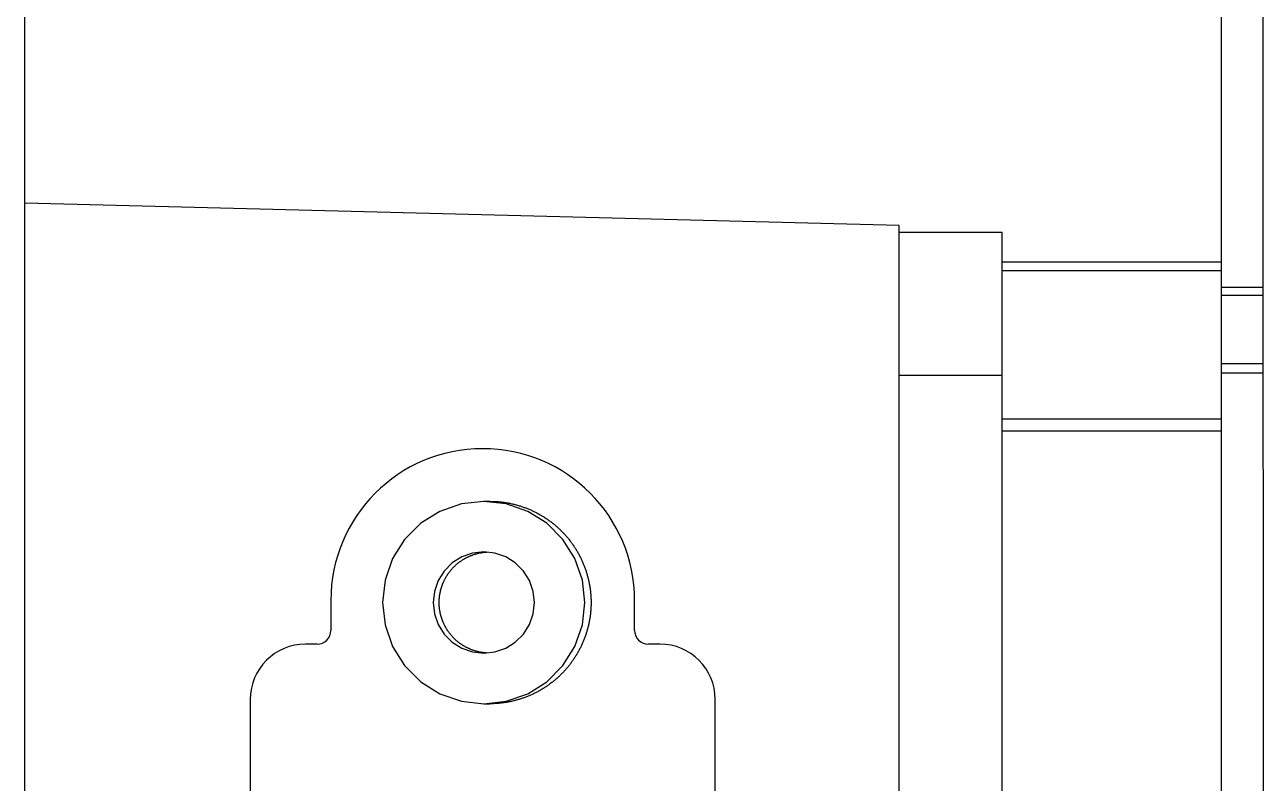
# Model space of a CAD drawing. Header units: inches. Extents: x 9000 to 22395, y 8106 to 17135.
# Drawn here: x 10056.4 to 10116.2, y 8356 to 8392.7 of the extents above; entities that cross this region are included whole.
import ezdxf

# ---------------------------------------------------------------- set-up
doc = ezdxf.new("R2010")
doc.units = ezdxf.units.IN
doc.header["$MEASUREMENT"] = 0
doc.layers.add('20000_FRONT_O', color=7, linetype='Continuous')

# ---------------------------------------------------------------- blocks, each defined once
blk = doc.blocks.new('A$C21A67833')
at = {"layer": '20000_FRONT_O', "linetype": 'Continuous'}
for p, q in [((0, 0), (0, 100)), ((26, 22.835), (26, 76.112)), ((19, 39.2), (0, 39.687)), ((19, 0), (19, 39.2)), ((21.236, 39.05), (19, 39.05)), ((21.236, 1.7), (21.236, 39.05)), ((26, 38.405), (21.236, 38.405)), ((26, 38.217), (21.236, 38.217)), ((26, 37.86), (26.901, 37.86)), ((26, 37.686), (26.902, 37.686)), ((26.902, 37.686), (26.902, 36.2)), ((26, 36.2), (26.902, 36.2)), ((26.902, 36.2), (26.902, 36)), ((19, 35.95), (21.236, 35.95)), ((26, 36), (26.902, 36)), ((21.236, 35), (26, 35)), ((26, 34.732), (21.236, 34.732)), ((10.104, 33.205), (9.974, 33.205)), ((6.65, 31.05), (6.65, 30.4)), ((13.25, 30.4), (13.25, 31.05)), ((6.35, 30.1), (6.1, 30.1)), ((13.8, 30.1), (13.55, 30.1)), ((4.9, 28.9), (4.9, 8.3)), ((9.974, 28.805), (10.104, 28.805)), ((15, 8.3), (15, 28.9))]:
    blk.add_line(p, q, dxfattribs=at)
for points in [[(26.897, 62.14), (26.898, 54.047), (26.899, 45.953), (26.902, 37.686)], [(26.902, 36), (26.904, 31.825), (26.905, 27.65), (26.908, 23.475)], [(9.974, 33.205), (9.488, 33.151), (9.018, 32.987), (8.605, 32.727), (8.253, 32.375), (7.993, 31.961), (7.829, 31.491), (7.775, 31.005), (7.829, 30.519), (7.993, 30.049), (8.253, 29.635), (8.605, 29.283), (9.018, 29.023), (9.488, 28.859), (9.974, 28.805), (10.459, 28.859), (10.929, 29.023), (11.342, 29.283), (11.694, 29.635), (11.954, 30.049), (12.118, 30.519), (12.172, 31.005), (12.118, 31.491), (11.954, 31.961), (11.694, 32.375), (11.342, 32.727), (10.929, 32.987), (10.459, 33.151), (9.974, 33.205)], [(10.104, 33.205), (10.123, 33.205), (10.142, 33.205), (10.161, 33.204), (10.18, 33.204), (10.199, 33.203), (10.218, 33.202), (10.237, 33.201), (10.256, 33.2), (10.275, 33.198), (10.294, 33.197), (10.313, 33.195), (10.332, 33.193), (10.351, 33.191), (10.37, 33.189), (10.389, 33.186), (10.408, 33.184), (10.426, 33.181), (10.445, 33.178), (10.464, 33.175), (10.483, 33.172), (10.501, 33.169), (10.52, 33.165), (10.539, 33.162), (10.557, 33.158), (10.576, 33.154), (10.595, 33.149), (10.613, 33.145), (10.632, 33.141), (10.65, 33.136), (10.669, 33.131), (10.687, 33.126), (10.705, 33.121), (10.724, 33.116), (10.742, 33.11), (10.76, 33.105), (10.778, 33.099), (10.796, 33.093), (10.814, 33.087), (10.832, 33.081), (10.85, 33.074), (10.868, 33.068), (10.886, 33.061), (10.904, 33.054), (10.921, 33.047), (10.939, 33.04), (10.957, 33.033), (10.974, 33.025), (10.992, 33.018), (11.009, 33.01), (11.026, 33.002), (11.044, 32.994), (11.061, 32.986), (11.078, 32.977), (11.095, 32.969), (11.112, 32.96), (11.129, 32.952), (11.146, 32.943), (11.162, 32.933), (11.179, 32.924), (11.195, 32.915), (11.212, 32.905), (11.228, 32.896), (11.245, 32.886), (11.261, 32.876), (11.277, 32.866), (11.293, 32.856), (11.309, 32.845), (11.325, 32.835), (11.341, 32.824), (11.357, 32.813), (11.372, 32.802), (11.388, 32.791), (11.403, 32.78), (11.418, 32.769), (11.434, 32.757), (11.449, 32.746), (11.464, 32.734), (11.479, 32.722), (11.493, 32.71), (11.508, 32.698), (11.523, 32.686), (11.537, 32.674), (11.552, 32.661), (11.566, 32.649), (11.58, 32.636), (11.594, 32.623), (11.608, 32.61), (11.622, 32.597), (11.636, 32.584), (11.649, 32.57), (11.663, 32.557), (11.676, 32.543), (11.689, 32.53), (11.703, 32.516), (11.716, 32.502), (11.728, 32.488), (11.741, 32.474), (11.754, 32.46), (11.766, 32.446), (11.779, 32.431), (11.791, 32.417), (11.803, 32.402), (11.815, 32.387), (11.827, 32.372), (11.839, 32.357), (11.851, 32.342), (11.862, 32.327), (11.873, 32.312), (11.885, 32.296), (11.896, 32.281), (11.907, 32.265), (11.918, 32.25), (11.928, 32.234), (11.939, 32.218), (11.949, 32.202), (11.96, 32.186), (11.97, 32.17), (11.98, 32.154), (11.99, 32.138), (11.999, 32.121), (12.009, 32.105), (12.018, 32.088), (12.028, 32.072), (12.037, 32.055), (12.046, 32.038), (12.055, 32.021), (12.063, 32.004), (12.072, 31.987), (12.08, 31.97), (12.089, 31.953), (12.097, 31.936), (12.105, 31.919), (12.113, 31.901), (12.12, 31.884), (12.128, 31.866), (12.135, 31.849), (12.142, 31.831), (12.15, 31.814), (12.156, 31.796), (12.163, 31.778), (12.17, 31.76), (12.176, 31.742), (12.183, 31.724), (12.189, 31.706), (12.195, 31.688), (12.201, 31.67), (12.206, 31.652), (12.212, 31.634), (12.217, 31.615), (12.222, 31.597), (12.227, 31.579), (12.232, 31.56), (12.237, 31.542), (12.242, 31.523), (12.246, 31.505), (12.25, 31.486), (12.254, 31.468), (12.258, 31.449), (12.262, 31.431), (12.266, 31.412), (12.269, 31.393), (12.272, 31.374), (12.275, 31.356), (12.278, 31.337), (12.281, 31.318), (12.284, 31.299), (12.286, 31.28), (12.289, 31.261), (12.291, 31.242), (12.293, 31.223), (12.294, 31.204), (12.296, 31.185), (12.298, 31.166), (12.299, 31.148), (12.3, 31.129), (12.301, 31.11), (12.302, 31.091), (12.303, 31.072), (12.303, 31.052), (12.303, 31.033), (12.304, 31.014), (12.304, 30.995), (12.303, 30.976), (12.303, 30.957), (12.303, 30.938), (12.302, 30.919), (12.301, 30.9), (12.3, 30.881), (12.299, 30.862), (12.298, 30.843), (12.296, 30.824), (12.294, 30.805), (12.293, 30.786), (12.291, 30.767), (12.289, 30.748), (12.286, 30.73), (12.284, 30.711), (12.281, 30.692), (12.278, 30.673)], [(9.974, 32.105), (9.731, 32.078), (9.496, 31.996), (9.289, 31.866), (9.113, 31.69), (8.983, 31.483), (8.901, 31.248), (8.874, 31.005), (8.901, 30.762), (8.983, 30.527), (9.113, 30.32), (9.289, 30.144), (9.496, 30.014), (9.731, 29.932), (9.974, 29.905), (10.216, 29.932), (10.451, 30.014), (10.658, 30.144), (10.834, 30.32), (10.964, 30.527), (11.046, 30.762), (11.073, 31.005), (11.046, 31.248), (10.964, 31.483), (10.834, 31.69), (10.658, 31.866), (10.451, 31.996), (10.216, 32.078), (9.974, 32.105)], [(9.169, 31.586), (9.175, 31.596), (9.182, 31.605), (9.188, 31.615), (9.194, 31.624), (9.201, 31.634), (9.207, 31.643), (9.214, 31.652), (9.221, 31.661), (9.228, 31.67), (9.235, 31.68), (9.242, 31.689), (9.249, 31.697), (9.256, 31.706), (9.263, 31.715), (9.271, 31.724), (9.278, 31.732), (9.286, 31.741), (9.294, 31.749), (9.301, 31.758), (9.309, 31.766), (9.317, 31.774), (9.325, 31.782), (9.333, 31.79), (9.342, 31.798), (9.35, 31.806), (9.358, 31.814), (9.367, 31.822), (9.375, 31.829), (9.384, 31.837), (9.393, 31.844), (9.401, 31.852), (9.41, 31.859), (9.419, 31.866), (9.428, 31.873), (9.437, 31.88), (9.446, 31.887), (9.455, 31.894), (9.465, 31.9), (9.474, 31.907), (9.483, 31.914), (9.493, 31.92), (9.502, 31.926), (9.512, 31.932), (9.522, 31.939), (9.531, 31.945), (9.541, 31.95), (9.551, 31.956), (9.561, 31.962), (9.571, 31.967), (9.581, 31.973), (9.591, 31.978), (9.601, 31.984), (9.611, 31.989), (9.622, 31.994), (9.632, 31.999), (9.642, 32.004), (9.653, 32.008), (9.663, 32.013), (9.674, 32.018), (9.684, 32.022), (9.695, 32.026), (9.705, 32.03), (9.716, 32.035), (9.727, 32.038), (9.738, 32.042), (9.748, 32.046), (9.759, 32.05), (9.77, 32.053), (9.781, 32.057), (9.792, 32.06), (9.803, 32.063), (9.814, 32.066), (9.825, 32.069), (9.836, 32.072), (9.847, 32.075), (9.858, 32.077), (9.869, 32.08), (9.881, 32.082), (9.892, 32.084), (9.903, 32.087), (9.914, 32.089), (9.926, 32.091), (9.937, 32.092), (9.948, 32.094), (9.959, 32.096), (9.971, 32.097), (9.982, 32.098), (9.993, 32.099), (10.005, 32.101), (10.016, 32.102), (10.027, 32.102), (10.039, 32.103)], [(10.038, 29.907), (10.027, 29.908), (10.015, 29.909), (10.004, 29.91), (9.993, 29.911), (9.981, 29.912), (9.97, 29.913), (9.958, 29.915), (9.947, 29.916), (9.936, 29.918), (9.925, 29.92), (9.913, 29.922), (9.902, 29.924), (9.891, 29.926), (9.88, 29.928), (9.868, 29.93), (9.857, 29.933), (9.846, 29.936), (9.835, 29.938), (9.824, 29.941), (9.813, 29.944), (9.802, 29.947), (9.791, 29.95), (9.78, 29.954), (9.769, 29.957), (9.758, 29.961), (9.747, 29.964), (9.737, 29.968), (9.726, 29.972), (9.715, 29.976), (9.705, 29.98), (9.694, 29.984), (9.683, 29.988), (9.673, 29.993), (9.662, 29.997), (9.652, 30.002), (9.641, 30.007), (9.631, 30.012), (9.621, 30.017), (9.611, 30.022), (9.6, 30.027), (9.59, 30.032), (9.58, 30.038), (9.57, 30.043), (9.56, 30.049), (9.55, 30.054), (9.54, 30.06), (9.531, 30.066), (9.521, 30.072), (9.511, 30.078), (9.502, 30.084), (9.492, 30.091), (9.483, 30.097), (9.473, 30.104), (9.464, 30.11), (9.455, 30.117), (9.445, 30.124), (9.436, 30.13), (9.427, 30.137), (9.418, 30.145), (9.409, 30.152), (9.401, 30.159), (9.392, 30.166), (9.383, 30.174), (9.375, 30.181), (9.366, 30.189), (9.358, 30.197), (9.349, 30.204), (9.341, 30.212), (9.333, 30.22), (9.325, 30.228), (9.317, 30.236), (9.309, 30.245), (9.301, 30.253), (9.293, 30.261), (9.285, 30.27), (9.278, 30.278), (9.27, 30.287), (9.263, 30.296), (9.256, 30.304), (9.248, 30.313), (9.241, 30.322), (9.234, 30.331), (9.227, 30.34), (9.22, 30.349), (9.214, 30.359), (9.207, 30.368), (9.2, 30.377), (9.194, 30.387), (9.187, 30.396), (9.181, 30.406), (9.175, 30.415), (9.169, 30.425), (9.163, 30.435), (9.157, 30.445), (9.151, 30.454), (9.146, 30.464), (9.14, 30.474), (9.135, 30.484), (9.129, 30.494), (9.124, 30.505), (9.119, 30.515), (9.114, 30.525), (9.109, 30.535), (9.104, 30.546), (9.099, 30.556), (9.095, 30.567), (9.09, 30.577), (9.086, 30.588), (9.082, 30.598), (9.077, 30.609), (9.073, 30.62), (9.069, 30.63), (9.066, 30.641), (9.062, 30.652), (9.058, 30.663), (9.055, 30.674), (9.051, 30.685), (9.048, 30.695), (9.045, 30.706), (9.042, 30.717), (9.039, 30.729), (9.036, 30.74), (9.033, 30.751), (9.031, 30.762), (9.028, 30.773), (9.026, 30.784), (9.024, 30.795), (9.022, 30.807), (9.02, 30.818), (9.018, 30.829), (9.016, 30.84), (9.014, 30.852), (9.013, 30.863), (9.011, 30.874), (9.01, 30.886), (9.009, 30.897), (9.008, 30.908), (9.007, 30.92), (9.006, 30.931), (9.005, 30.943), (9.005, 30.954), (9.004, 30.965), (9.004, 30.977), (9.004, 30.988), (9.004, 31), (9.004, 31.011), (9.004, 31.023), (9.004, 31.034), (9.004, 31.045), (9.005, 31.057), (9.005, 31.068), (9.006, 31.08), (9.007, 31.091), (9.008, 31.103), (9.009, 31.114), (9.01, 31.125), (9.011, 31.137), (9.013, 31.148), (9.014, 31.159), (9.016, 31.171), (9.018, 31.182), (9.02, 31.193), (9.022, 31.204), (9.024, 31.216), (9.026, 31.227), (9.029, 31.238), (9.031, 31.249), (9.034, 31.26), (9.036, 31.271), (9.039, 31.282), (9.042, 31.294), (9.045, 31.305), (9.048, 31.315), (9.052, 31.326), (9.055, 31.337), (9.058, 31.348), (9.062, 31.359), (9.066, 31.37), (9.07, 31.381), (9.074, 31.391), (9.078, 31.402), (9.082, 31.413), (9.086, 31.423), (9.091, 31.434), (9.095, 31.444), (9.1, 31.455), (9.104, 31.465), (9.109, 31.476), (9.114, 31.486), (9.119, 31.496), (9.124, 31.506), (9.13, 31.516), (9.135, 31.526), (9.14, 31.537), (9.146, 31.547), (9.152, 31.556), (9.158, 31.566), (9.163, 31.576), (9.169, 31.586)], [(12.278, 30.673), (12.275, 30.654), (12.272, 30.635), (12.269, 30.617), (12.266, 30.598), (12.262, 30.579), (12.258, 30.56), (12.254, 30.542), (12.25, 30.523), (12.246, 30.505), (12.241, 30.486), (12.237, 30.468), (12.232, 30.449), (12.227, 30.431), (12.222, 30.413), (12.217, 30.394), (12.212, 30.376), (12.206, 30.358), (12.2, 30.34), (12.195, 30.321), (12.189, 30.303), (12.182, 30.285), (12.176, 30.267), (12.17, 30.249), (12.163, 30.232), (12.156, 30.214), (12.149, 30.196), (12.142, 30.178), (12.135, 30.161), (12.128, 30.143), (12.12, 30.126), (12.112, 30.108), (12.105, 30.091), (12.097, 30.074), (12.089, 30.056), (12.08, 30.039), (12.072, 30.022), (12.063, 30.005), (12.055, 29.988), (12.046, 29.972), (12.037, 29.955), (12.027, 29.938), (12.018, 29.921), (12.009, 29.905), (11.999, 29.888), (11.989, 29.872), (11.979, 29.856), (11.969, 29.84), (11.959, 29.823), (11.949, 29.807), (11.939, 29.792), (11.928, 29.776), (11.917, 29.76), (11.907, 29.744), (11.896, 29.729), (11.884, 29.713), (11.873, 29.698), (11.862, 29.683), (11.85, 29.668), (11.839, 29.652), (11.827, 29.637), (11.815, 29.623), (11.803, 29.608), (11.791, 29.593), (11.778, 29.579), (11.766, 29.564), (11.754, 29.55), (11.741, 29.536), (11.728, 29.521), (11.715, 29.508), (11.702, 29.494), (11.689, 29.48), (11.676, 29.466), (11.662, 29.453), (11.649, 29.439), (11.635, 29.426), (11.622, 29.413), (11.608, 29.4), (11.594, 29.387), (11.58, 29.374), (11.566, 29.361), (11.551, 29.348), (11.537, 29.336), (11.522, 29.324), (11.508, 29.311), (11.493, 29.299), (11.478, 29.287), (11.463, 29.276), (11.448, 29.264), (11.433, 29.252), (11.418, 29.241), (11.403, 29.23), (11.387, 29.218), (11.372, 29.207), (11.356, 29.196), (11.341, 29.186), (11.325, 29.175), (11.309, 29.165), (11.293, 29.154), (11.277, 29.144), (11.261, 29.134), (11.244, 29.124), (11.228, 29.114), (11.212, 29.104), (11.195, 29.095), (11.179, 29.086), (11.162, 29.076), (11.145, 29.067), (11.128, 29.058), (11.112, 29.05), (11.095, 29.041), (11.078, 29.032), (11.06, 29.024), (11.043, 29.016), (11.026, 29.008), (11.009, 29), (10.991, 28.992), (10.974, 28.984), (10.956, 28.977), (10.939, 28.97), (10.921, 28.963), (10.903, 28.956), (10.886, 28.949), (10.868, 28.942), (10.85, 28.935), (10.832, 28.929), (10.814, 28.923), (10.796, 28.917), (10.778, 28.911), (10.76, 28.905), (10.742, 28.9), (10.723, 28.894), (10.705, 28.889), (10.687, 28.884), (10.668, 28.879), (10.65, 28.874), (10.631, 28.869), (10.613, 28.865), (10.594, 28.86), (10.576, 28.856), (10.557, 28.852), (10.538, 28.848), (10.52, 28.845), (10.501, 28.841), (10.482, 28.838), (10.464, 28.835), (10.445, 28.832), (10.426, 28.829), (10.407, 28.826), (10.388, 28.824), (10.369, 28.821), (10.351, 28.819), (10.332, 28.817), (10.313, 28.815), (10.294, 28.813), (10.275, 28.812), (10.256, 28.81), (10.237, 28.809), (10.218, 28.808), (10.199, 28.807), (10.18, 28.806), (10.16, 28.806), (10.141, 28.805), (10.122, 28.805), (10.103, 28.805)]]:
    blk.add_lwpolyline(points, dxfattribs=at)
for centre, radius, start, end in [((9.95, 31.05), 3.3, 0, 180), ((6.35, 30.4), 0.3, 270, 0), ((13.55, 30.4), 0.3, 180, 270), ((6.1, 28.9), 1.2, 90, 180), ((13.8, 28.9), 1.2, 0, 90)]:
    blk.add_arc(centre, radius, start, end, dxfattribs=at)

msp = doc.modelspace()

# ---------------------------------------------------------------- block references
at = {"xscale": 2.2218, "yscale": 2.2218, "zscale": 2.2218}
msp.add_blockref('A$C21A67833', (10056.419, 8295.882), dxfattribs=at)

doc.saveas('drawing.dxf')
